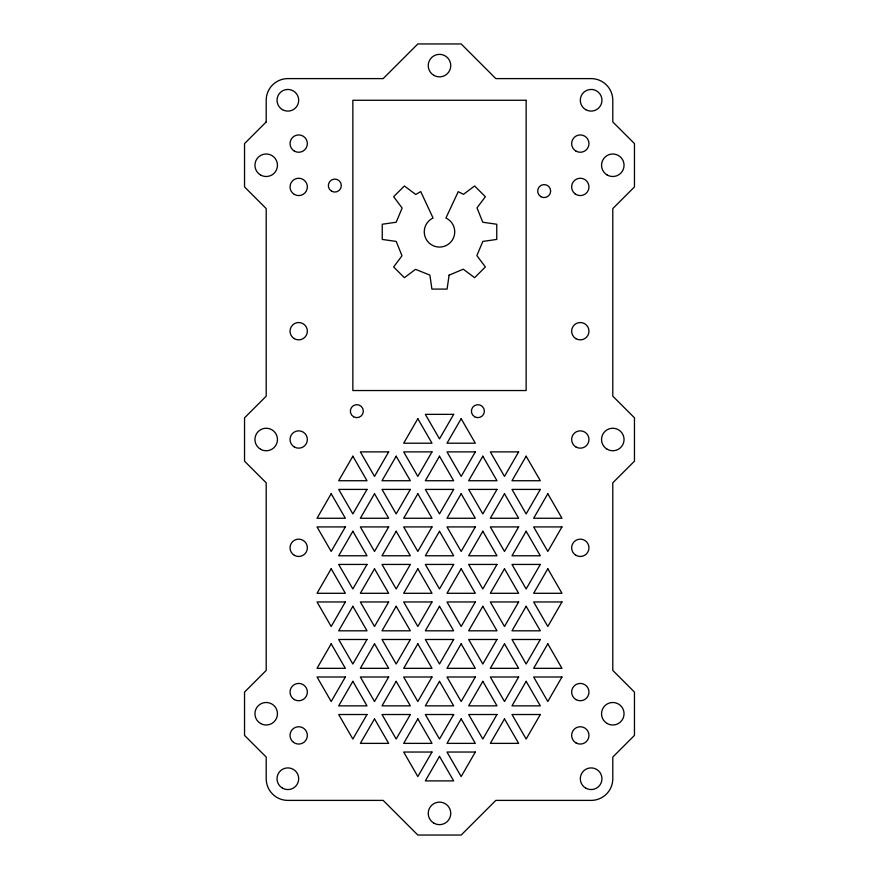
<?xml version="1.0" encoding="UTF-8"?>
<svg xmlns="http://www.w3.org/2000/svg" width="879" height="879" viewBox="0 0 879 879"><rect width="100%" height="100%" fill="white"/><g stroke="black" fill="none" stroke-linecap="round" stroke-linejoin="round"><path stroke-width="1.32" d="M449.092 275.16L447.092 289.092L431.908 289.092L429.897 275.116L415.536 269.337L404.384 277.687L393.638 266.952L402 255.789L396.22 241.428L382.244 239.429L382.244 224.244L396.176 222.233L402.132 208.048L393.638 196.709L404.384 185.974L415.723 194.468L420.733 191.589L433.072 218.036L431.875 218.629A15.251 15.251 0 0 0 427.82 241.626A15.251 15.251 0 0 0 451.18 241.626A15.251 15.251 0 0 0 447.125 218.629L445.928 218.036L458.234 191.666L463.464 194.325L474.616 185.974L485.362 196.709L477 207.873L482.78 222.233L496.756 224.244L496.756 239.429L482.824 241.428L476.868 255.613L485.362 266.952L474.616 277.687L463.277 269.194L449.092 275.16M331.185 493.734L317.033 518.258L345.348 518.258L331.185 493.734M352.853 456.212L338.69 480.736L367.004 480.736L352.853 456.212M345.348 526.917L331.185 551.441L317.033 526.917L345.348 526.917M367.004 489.405L352.853 513.918L338.69 489.405L367.004 489.405M388.672 451.883L374.509 476.407L360.357 451.883L388.672 451.883M331.185 568.768L317.033 593.292L345.348 593.292L331.185 568.768M352.853 531.257L338.69 555.781L367.004 555.781L352.853 531.257M374.509 493.734L360.357 518.258L388.672 518.258L374.509 493.734M396.176 456.212L382.013 480.736L410.339 480.736L396.176 456.212M417.833 418.69L403.681 443.214L431.996 443.214L417.833 418.69M345.348 601.961L331.185 626.485L317.033 601.961L345.348 601.961M367.004 564.439L352.853 588.963L338.69 564.439L367.004 564.439M388.672 526.917L374.509 551.441L360.357 526.917L388.672 526.917M410.339 489.405L396.176 513.918L382.013 489.405L410.339 489.405M431.996 451.883L417.833 476.407L403.681 451.883L431.996 451.883M453.663 414.361L439.5 438.885L425.337 414.361L453.663 414.361M331.185 643.813L317.033 668.337L345.348 668.337L331.185 643.813M352.853 606.29L338.69 630.814L367.004 630.814L352.853 606.29M374.509 568.768L360.357 593.292L388.672 593.292L374.509 568.768M396.176 531.257L382.013 555.781L410.339 555.781L396.176 531.257M417.833 493.734L403.681 518.258L431.996 518.258L417.833 493.734M439.5 456.212L425.337 480.736L453.663 480.736L439.5 456.212M461.167 418.69L447.004 443.214L475.319 443.214L461.167 418.69M345.348 676.995L331.185 701.519L317.033 676.995L345.348 676.995M367.004 639.483L352.853 664.008L338.69 639.483L367.004 639.483M388.672 601.961L374.509 626.485L360.357 601.961L388.672 601.961M410.339 564.439L396.176 588.963L382.013 564.439L410.339 564.439M431.996 526.917L417.833 551.441L403.681 526.917L431.996 526.917M453.663 489.405L439.5 513.918L425.337 489.405L453.663 489.405M475.319 451.883L461.167 476.407L447.004 451.883L475.319 451.883M352.853 681.335L338.69 705.859L367.004 705.859L352.853 681.335M374.509 643.813L360.357 668.337L388.672 668.337L374.509 643.813M396.176 606.29L382.013 630.814L410.339 630.814L396.176 606.29M417.833 568.768L403.681 593.292L431.996 593.292L417.833 568.768M439.5 531.257L425.337 555.781L453.663 555.781L439.5 531.257M461.167 493.734L447.004 518.258L475.319 518.258L461.167 493.734M482.824 456.212L468.661 480.736L496.987 480.736L482.824 456.212M367.004 714.517L352.853 739.041L338.69 714.517L367.004 714.517M388.672 676.995L374.509 701.519L360.357 676.995L388.672 676.995M410.339 639.483L396.176 664.008L382.013 639.483L410.339 639.483M431.996 601.961L417.833 626.485L403.681 601.961L431.996 601.961M453.663 564.439L439.5 588.963L425.337 564.439L453.663 564.439M475.319 526.917L461.167 551.441L447.004 526.917L475.319 526.917M496.987 489.405L482.824 513.918L468.661 489.405L496.987 489.405M518.643 451.883L504.491 476.407L490.328 451.883L518.643 451.883M374.509 718.857L360.357 743.37L388.672 743.37L374.509 718.857M396.176 681.335L382.013 705.859L410.339 705.859L396.176 681.335M417.833 643.813L403.681 668.337L431.996 668.337L417.833 643.813M439.5 606.29L425.337 630.814L453.663 630.814L439.5 606.29M461.167 568.768L447.004 593.292L475.319 593.292L461.167 568.768M482.824 531.257L468.661 555.781L496.987 555.781L482.824 531.257M504.491 493.734L490.328 518.258L518.643 518.258L504.491 493.734M526.147 456.212L511.996 480.736L540.31 480.736L526.147 456.212M410.339 714.517L396.176 739.041L382.013 714.517L410.339 714.517M431.996 676.995L417.833 701.519L403.681 676.995L431.996 676.995M453.663 639.483L439.5 664.008L425.337 639.483L453.663 639.483M475.319 601.961L461.167 626.485L447.004 601.961L475.319 601.961M496.987 564.439L482.824 588.963L468.661 564.439L496.987 564.439M518.643 526.917L504.491 551.441L490.328 526.917L518.643 526.917M540.31 489.405L526.147 513.918L511.996 489.405L540.31 489.405M417.833 718.857L403.681 743.37L431.996 743.37L417.833 718.857M439.5 681.335L425.337 705.859L453.663 705.859L439.5 681.335M461.167 643.813L447.004 668.337L475.319 668.337L461.167 643.813M482.824 606.29L468.661 630.814L496.987 630.814L482.824 606.29M504.491 568.768L490.328 593.292L518.643 593.292L504.491 568.768M526.147 531.257L511.996 555.781L540.31 555.781L526.147 531.257M547.815 493.734L533.652 518.258L561.967 518.258L547.815 493.734M431.996 752.039L417.833 776.564L403.681 752.039L431.996 752.039M453.663 714.517L439.5 739.041L425.337 714.517L453.663 714.517M475.319 676.995L461.167 701.519L447.004 676.995L475.319 676.995M496.987 639.483L482.824 664.008L468.661 639.483L496.987 639.483M518.643 601.961L504.491 626.485L490.328 601.961L518.643 601.961M540.31 564.439L526.147 588.963L511.996 564.439L540.31 564.439M561.967 526.917L547.815 551.441L533.652 526.917L561.967 526.917M439.5 756.369L425.337 780.893L453.663 780.893L439.5 756.369M461.167 718.857L447.004 743.37L475.319 743.37L461.167 718.857M482.824 681.335L468.661 705.859L496.987 705.859L482.824 681.335M504.491 643.813L490.328 668.337L518.643 668.337L504.491 643.813M526.147 606.29L511.996 630.814L540.31 630.814L526.147 606.29M547.815 568.768L533.652 593.292L561.967 593.292L547.815 568.768M475.319 752.039L461.167 776.564L447.004 752.039L475.319 752.039M496.987 714.517L482.824 739.041L468.661 714.517L496.987 714.517M518.643 676.995L504.491 701.519L490.328 676.995L518.643 676.995M540.31 639.483L526.147 664.008L511.996 639.483L540.31 639.483M561.967 601.961L547.815 626.485L533.652 601.961L561.967 601.961M504.491 718.857L490.328 743.37L518.643 743.37L504.491 718.857M526.147 681.335L511.996 705.859L540.31 705.859L526.147 681.335M547.815 643.813L533.652 668.337L561.967 668.337L547.815 643.813M540.31 714.517L526.147 739.041L511.996 714.517L540.31 714.517M561.967 676.995L547.815 701.519L533.652 676.995L561.967 676.995M266.205 121.928L244.538 143.596L244.538 186.919L266.205 208.587L266.205 396.176L244.538 417.833L244.538 461.167L266.205 482.824L266.205 670.413L244.538 692.081L244.538 735.404L266.205 757.072L266.205 778.728A21.667 21.667 0 0 0 287.862 800.395L383.178 800.395L417.833 835.05L461.167 835.05L495.822 800.395L591.138 800.395A21.667 21.667 0 0 0 612.795 778.728L612.795 757.072L634.462 735.404L634.462 692.081L612.795 670.413L612.795 482.824L634.462 461.167L634.462 417.833L612.795 396.176L612.795 208.587L634.462 186.919L634.462 143.596L612.795 121.928L612.795 100.272A21.667 21.667 0 0 0 591.138 78.605L495.822 78.605L461.167 43.95L417.833 43.95L383.178 78.605L287.862 78.605A21.667 21.667 0 0 0 266.205 100.272L266.205 121.928M526.147 100.272L352.853 100.272L352.853 390.54L526.147 390.54L526.147 100.272M282.445 109.655A10.834 10.834 0 0 0 298.695 100.272A10.834 10.834 0 0 0 282.445 90.889A10.834 10.834 0 0 0 282.445 109.655M585.722 109.655A10.834 10.834 0 0 0 601.961 100.272A10.834 10.834 0 0 0 585.722 90.889A10.834 10.834 0 0 0 585.722 109.655M585.722 788.111A10.834 10.834 0 0 0 601.961 778.728A10.834 10.834 0 0 0 585.722 769.345A10.834 10.834 0 0 0 585.722 788.111M282.445 788.111A10.834 10.834 0 0 0 298.695 778.728A10.834 10.834 0 0 0 282.445 769.345A10.834 10.834 0 0 0 282.445 788.111M474.638 416.789A6.494 6.494 0 0 0 484.384 411.163A6.494 6.494 0 0 0 474.638 405.538A6.494 6.494 0 0 0 474.638 416.789M353.589 416.789A6.494 6.494 0 0 0 363.335 411.163A6.494 6.494 0 0 0 353.589 405.538A6.494 6.494 0 0 0 353.589 416.789M331.581 191.204A6.494 6.494 0 0 0 341.327 185.579A6.494 6.494 0 0 0 331.581 179.953A6.494 6.494 0 0 0 331.581 191.204M294.366 338.69A8.669 8.669 0 0 0 307.364 331.185A8.669 8.669 0 0 0 294.366 323.681A8.669 8.669 0 0 0 294.366 338.69M540.926 196.709A6.494 6.494 0 0 0 550.672 191.084A6.494 6.494 0 0 0 540.926 185.447A6.494 6.494 0 0 0 540.926 196.709M294.366 555.319A8.669 8.669 0 0 0 307.364 547.815A8.669 8.669 0 0 0 294.366 540.31A8.669 8.669 0 0 0 294.366 555.319M294.366 194.424A8.669 8.669 0 0 0 307.364 186.919A8.669 8.669 0 0 0 294.366 179.415A8.669 8.669 0 0 0 294.366 194.424M575.976 742.909A8.669 8.669 0 0 0 588.974 735.404A8.669 8.669 0 0 0 575.976 727.9A8.669 8.669 0 0 0 575.976 742.909M575.031 193.798A8.669 8.669 0 0 0 588.897 188.051A8.669 8.669 0 0 0 576.987 178.909A8.669 8.669 0 0 0 575.031 193.798M575.976 338.69A8.669 8.669 0 0 0 588.974 331.185A8.669 8.669 0 0 0 575.976 323.681A8.669 8.669 0 0 0 575.976 338.69M575.976 555.319A8.669 8.669 0 0 0 588.974 547.815A8.669 8.669 0 0 0 575.976 540.31A8.669 8.669 0 0 0 575.976 555.319M575.976 447.004A8.669 8.669 0 0 0 588.974 439.5A8.669 8.669 0 0 0 575.976 431.996A8.669 8.669 0 0 0 575.976 447.004M575.976 151.1A8.669 8.669 0 0 0 588.974 143.596A8.669 8.669 0 0 0 575.976 136.091A8.669 8.669 0 0 0 575.976 151.1M294.366 151.1A8.669 8.669 0 0 0 307.364 143.596A8.669 8.669 0 0 0 294.366 136.091A8.669 8.669 0 0 0 294.366 151.1M293.421 742.283A8.669 8.669 0 0 0 307.287 736.536A8.669 8.669 0 0 0 295.377 727.394A8.669 8.669 0 0 0 293.421 742.283M575.976 699.585A8.669 8.669 0 0 0 588.974 692.081A8.669 8.669 0 0 0 575.976 684.576A8.669 8.669 0 0 0 575.976 699.585M294.366 699.585A8.669 8.669 0 0 0 307.364 692.081A8.669 8.669 0 0 0 294.366 684.576A8.669 8.669 0 0 0 294.366 699.585M294.366 447.004A8.669 8.669 0 0 0 307.364 439.5A8.669 8.669 0 0 0 294.366 431.996A8.669 8.669 0 0 0 294.366 447.004M260.569 175.009A11.262 11.262 0 0 0 277.467 165.263A11.262 11.262 0 0 0 260.569 155.506A11.262 11.262 0 0 0 260.569 175.009M260.569 449.257A11.262 11.262 0 0 0 277.467 439.5A11.262 11.262 0 0 0 260.569 429.743A11.262 11.262 0 0 0 260.569 449.257M260.569 723.494A11.262 11.262 0 0 0 277.467 713.737A11.262 11.262 0 0 0 260.569 703.991A11.262 11.262 0 0 0 260.569 723.494M607.169 449.257A11.262 11.262 0 0 0 624.057 439.5A11.262 11.262 0 0 0 607.169 429.743A11.262 11.262 0 0 0 607.169 449.257M607.169 723.494A11.262 11.262 0 0 0 624.057 713.737A11.262 11.262 0 0 0 607.169 703.991A11.262 11.262 0 0 0 607.169 723.494M607.169 175.009A11.262 11.262 0 0 0 624.057 165.263A11.262 11.262 0 0 0 607.169 155.506A11.262 11.262 0 0 0 607.169 175.009M433.863 75.363A11.262 11.262 0 0 0 450.762 65.617A11.262 11.262 0 0 0 433.863 55.86A11.262 11.262 0 0 0 433.863 75.363M433.863 823.14A11.262 11.262 0 0 0 450.762 813.383A11.262 11.262 0 0 0 433.863 803.637A11.262 11.262 0 0 0 433.863 823.14"/></g></svg>
